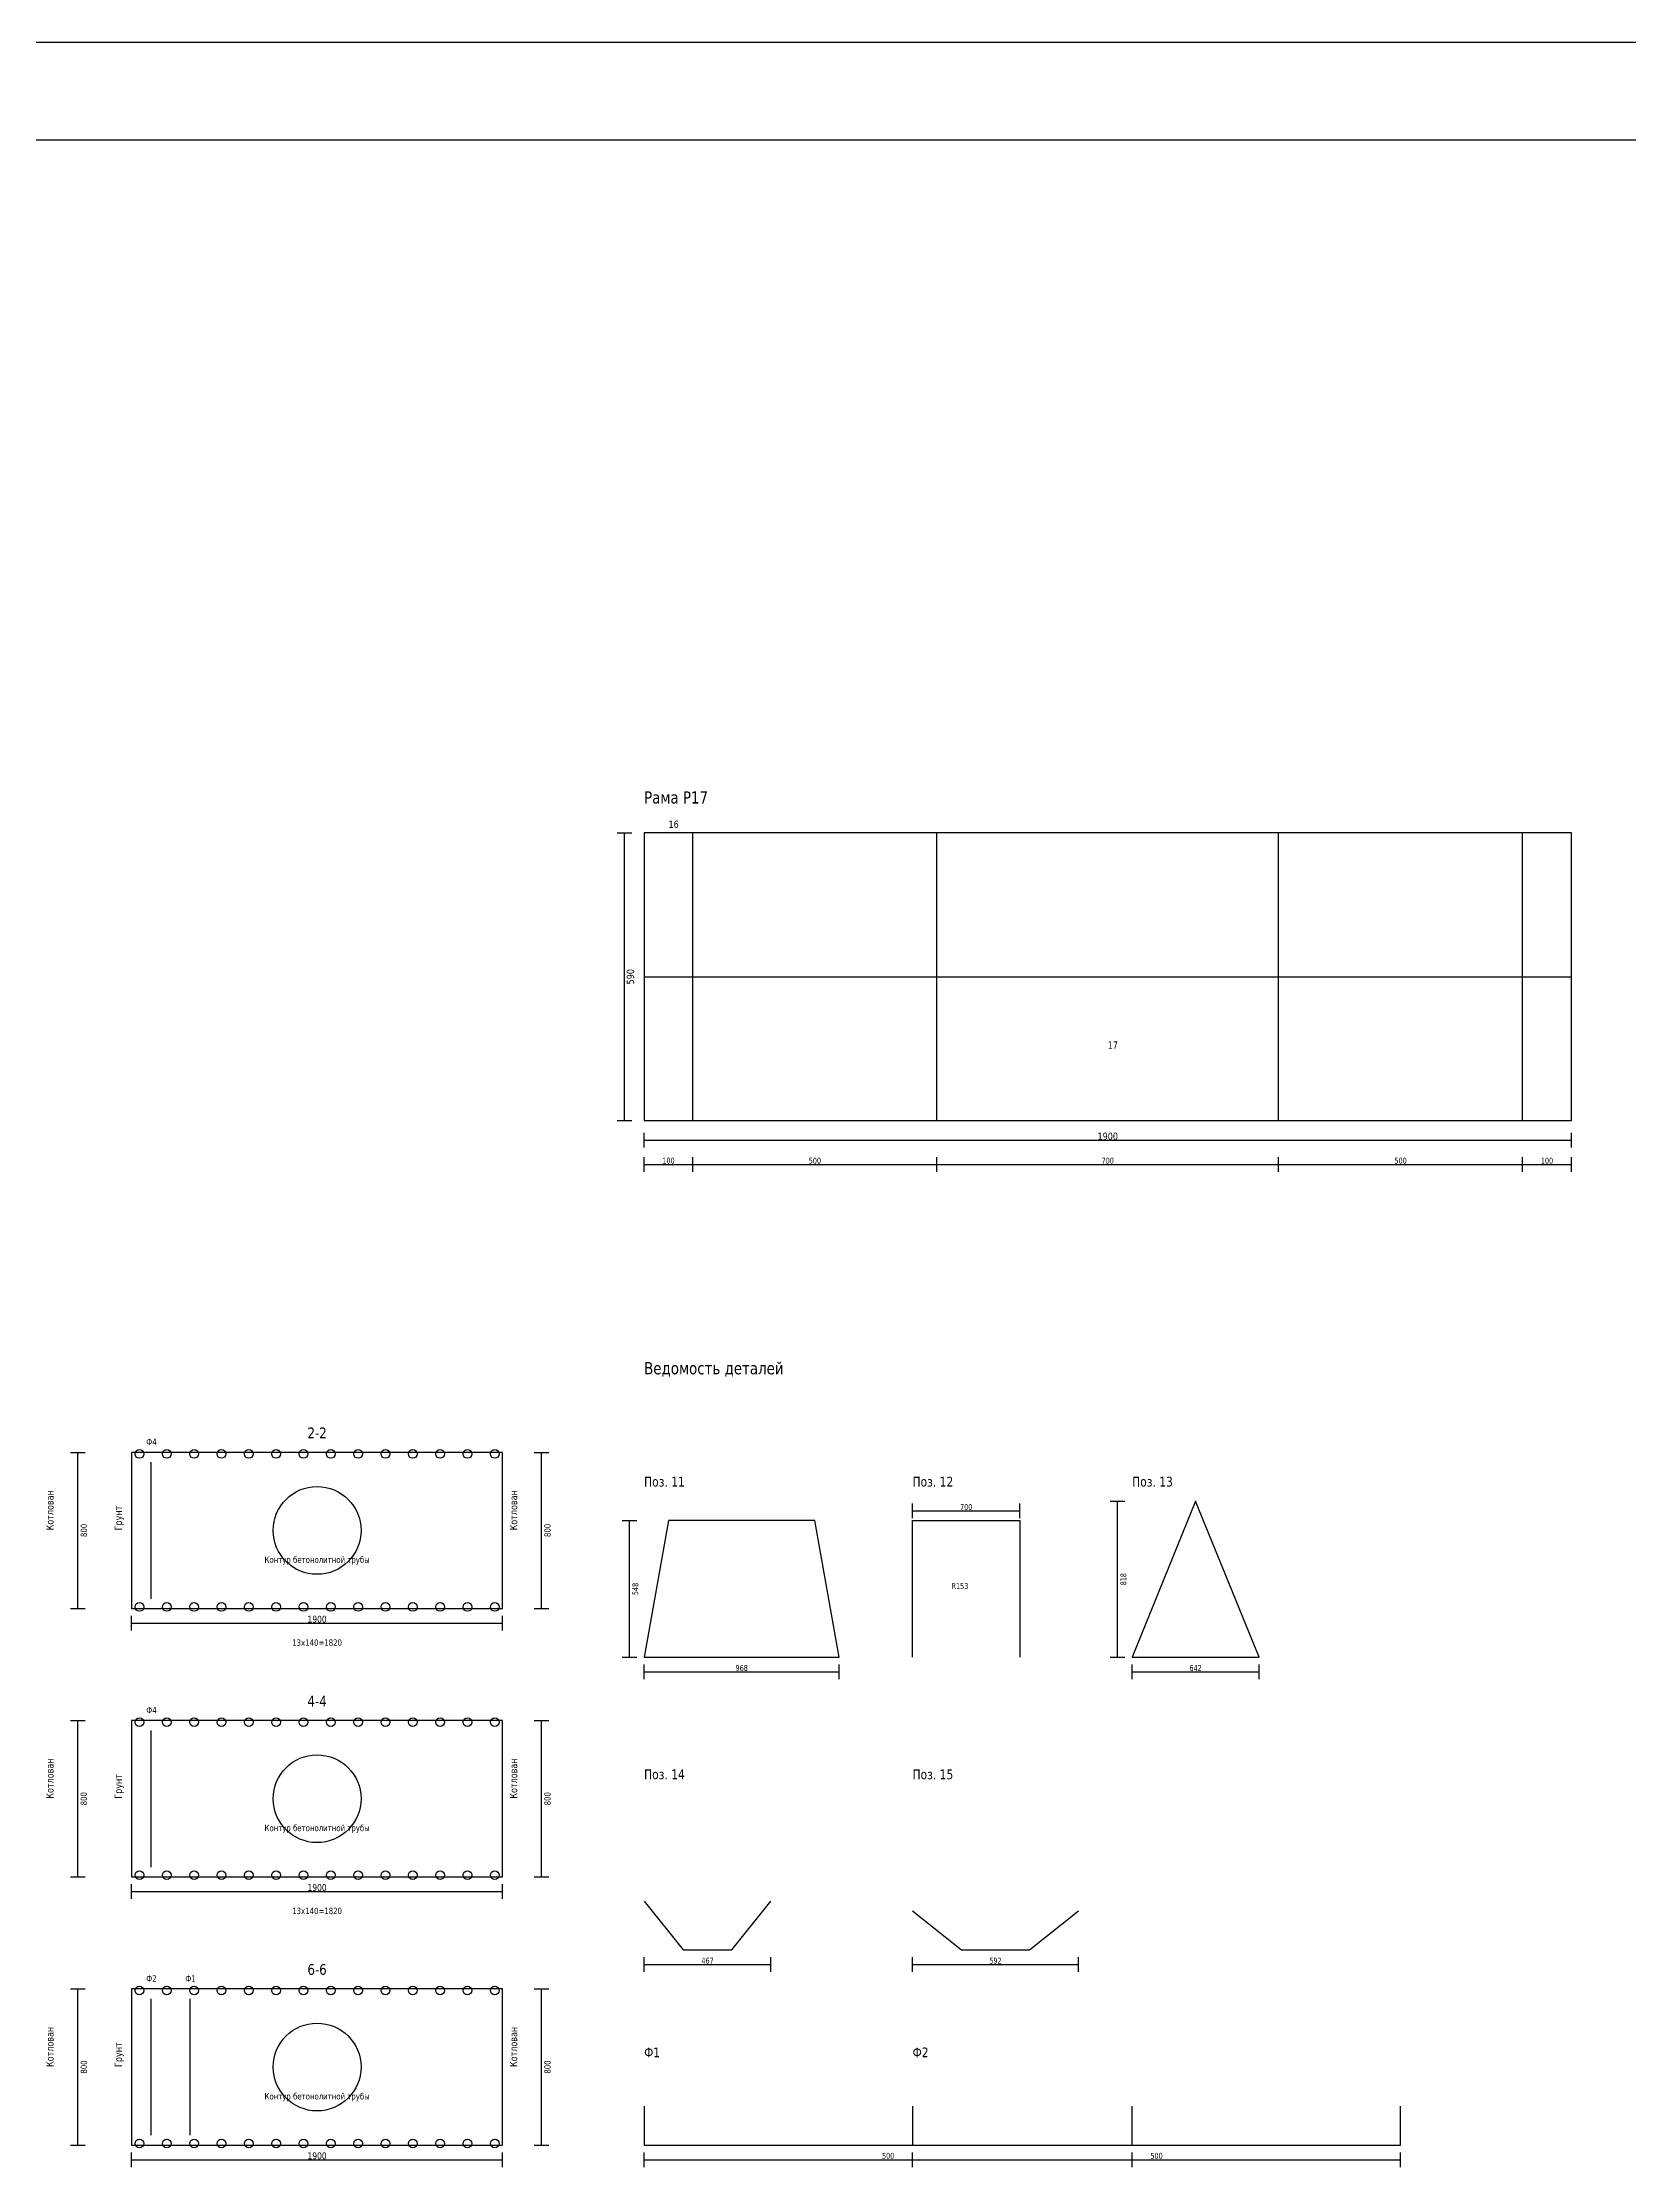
# Model space of a CAD drawing. Header units: millimetres. Extents: x 0 to 1189, y 0 to 841.
# Drawn here: x 356.8 to 681.9, y 405 to 841 of the extents above; entities that cross this region are included whole.
import ezdxf
from ezdxf.enums import TextEntityAlignment as Align

# ---------------------------------------------------------------- set-up
doc = ezdxf.new("R2010")
doc.units = ezdxf.units.MM
for name, color, linetype in [('CENTER', 8, 'Continuous'), ('DETAILS', 6, 'Continuous'), ('DIMS', 8, 'Continuous'), ('EMBEDDED', 2, 'Continuous'), ('FRAME', 7, 'Continuous'), ('REBAR', 1, 'Continuous'), ('SECTIONS', 3, 'Continuous'), ('TEXT', 7, 'Continuous')]:
    doc.layers.add(name, color=color, linetype=linetype)
doc.styles.add('GOST', font='DejaVuSans.ttf')

msp = doc.modelspace()

# ---------------------------------------------------------------- linework, layer by layer
at = {"layer": 'CENTER'}
for centre in [(413, 536), (413, 481), (413, 426)]:
    msp.add_circle(centre, 9, dxfattribs=at)
at = {"layer": 'DETAILS'}
for points in [[(580, 510), (606, 510), (593, 542), (580, 510)], [(480, 510), (520, 510), (515, 538), (485, 538), (480, 510)]]:
    msp.add_lwpolyline(points, close=True, dxfattribs=at)
for points in [[(535, 510), (535, 538), (557, 538), (557, 510)], [(480, 460), (488, 450), (498, 450), (506, 460)], [(535, 458), (545, 450), (559, 450), (569, 458)], [(480, 418), (480, 410), (580, 410), (580, 418)], [(535, 418), (535, 410), (635, 410), (635, 418)]]:
    msp.add_lwpolyline(points, dxfattribs=at)
at = {"layer": 'DIMS'}
for p, q in [((474.5, 679), (477.5, 679)), ((476, 620), (476, 679)), ((474.5, 620), (477.5, 620)), ((480, 614.5), (480, 617.5)), ((480, 616), (670, 616)), ((670, 614.5), (670, 617.5)), ((480, 609.5), (480, 612.5)), ((480, 611), (490, 611)), ((490, 609.5), (490, 612.5)), ((490, 609.5), (490, 612.5)), ((490, 611), (540, 611)), ((540, 609.5), (540, 612.5)), ((540, 609.5), (540, 612.5)), ((540, 611), (610, 611)), ((610, 609.5), (610, 612.5)), ((610, 609.5), (610, 612.5)), ((610, 611), (660, 611)), ((660, 609.5), (660, 612.5)), ((660, 609.5), (660, 612.5)), ((660, 611), (670, 611)), ((670, 609.5), (670, 612.5)), ((362.5, 552), (365.5, 552)), ((364, 520), (364, 552)), ((457.5, 552), (460.5, 552)), ((459, 520), (459, 552)), ((535, 538.5), (535, 541.5)), ((557, 538.5), (557, 541.5)), ((575.5, 542), (578.5, 542)), ((577, 510), (577, 542)), ((475.5, 538), (478.5, 538)), ((477, 510), (477, 538)), ((535, 540), (557, 540)), ((362.5, 520), (365.5, 520)), ((457.5, 520), (460.5, 520)), ((375, 515.5), (375, 518.5)), ((375, 517), (451, 517)), ((451, 515.5), (451, 518.5)), ((475.5, 510), (478.5, 510)), ((480, 505.5), (480, 508.5)), ((480, 507), (520, 507)), ((520, 505.5), (520, 508.5)), ((575.5, 510), (578.5, 510)), ((580, 505.5), (580, 508.5)), ((580, 507), (606, 507)), ((606, 505.5), (606, 508.5)), ((362.5, 497), (365.5, 497)), ((364, 465), (364, 497)), ((457.5, 497), (460.5, 497)), ((459, 465), (459, 497)), ((362.5, 465), (365.5, 465)), ((375, 460.5), (375, 463.5)), ((451, 460.5), (451, 463.5)), ((457.5, 465), (460.5, 465)), ((375, 462), (451, 462)), ((480, 445.5), (480, 448.5)), ((480, 447), (506, 447)), ((506, 445.5), (506, 448.5)), ((535, 445.5), (535, 448.5)), ((535, 447), (569, 447)), ((569, 445.5), (569, 448.5)), ((362.5, 442), (365.5, 442)), ((364, 410), (364, 442)), ((457.5, 442), (460.5, 442)), ((459, 410), (459, 442)), ((362.5, 410), (365.5, 410)), ((457.5, 410), (460.5, 410)), ((375, 405.5), (375, 408.5)), ((375, 407), (451, 407)), ((451, 405.5), (451, 408.5)), ((480, 405.5), (480, 408.5)), ((480, 407), (580, 407)), ((535, 405.5), (535, 408.5)), ((535, 407), (635, 407)), ((580, 405.5), (580, 408.5)), ((635, 405.5), (635, 408.5))]:
    msp.add_line(p, q, dxfattribs=at)
at = {"layer": 'EMBEDDED'}
for p, q in [((490, 620), (490, 679)), ((540, 620), (540, 679)), ((610, 620), (610, 679)), ((660, 620), (660, 679)), ((480, 649.5), (670, 649.5)), ((379, 522), (379, 550)), ((379, 467), (379, 495)), ((379, 412), (379, 440)), ((387, 412), (387, 440))]:
    msp.add_line(p, q, dxfattribs=at)
msp.add_lwpolyline([(480, 620), (670, 620), (670, 679), (480, 679)], close=True, dxfattribs=at)
at = {"layer": 'FRAME'}
for points in [[(0, 0), (1189, 0), (1189, 841), (0, 841)], [(20, 20), (1169, 20), (1169, 821), (20, 821)]]:
    msp.add_lwpolyline(points, close=True, dxfattribs=at)
at = {"layer": 'REBAR'}
for centre in [(376.6, 551.68), (382.2, 551.68), (387.8, 551.68), (393.4, 551.68), (399, 551.68), (404.6, 551.68), (410.2, 551.68), (415.8, 551.68), (421.4, 551.68), (427, 551.68), (432.6, 551.68), (438.2, 551.68), (443.8, 551.68), (449.4, 551.68), (376.6, 520.32), (382.2, 520.32), (387.8, 520.32), (393.4, 520.32), (399, 520.32), (404.6, 520.32), (410.2, 520.32), (415.8, 520.32), (421.4, 520.32), (427, 520.32), (432.6, 520.32), (438.2, 520.32), (443.8, 520.32), (449.4, 520.32), (376.6, 496.68), (382.2, 496.68), (387.8, 496.68), (393.4, 496.68), (399, 496.68), (404.6, 496.68), (410.2, 496.68), (415.8, 496.68), (421.4, 496.68), (427, 496.68), (432.6, 496.68), (438.2, 496.68), (443.8, 496.68), (449.4, 496.68), (376.6, 465.32), (382.2, 465.32), (387.8, 465.32), (393.4, 465.32), (399, 465.32), (404.6, 465.32), (410.2, 465.32), (415.8, 465.32), (421.4, 465.32), (427, 465.32), (432.6, 465.32), (438.2, 465.32), (443.8, 465.32), (449.4, 465.32), (376.6, 441.68), (382.2, 441.68), (387.8, 441.68), (393.4, 441.68), (399, 441.68), (404.6, 441.68), (410.2, 441.68), (415.8, 441.68), (421.4, 441.68), (427, 441.68), (432.6, 441.68), (438.2, 441.68), (443.8, 441.68), (449.4, 441.68), (376.6, 410.32), (382.2, 410.32), (387.8, 410.32), (393.4, 410.32), (399, 410.32), (404.6, 410.32), (410.2, 410.32), (415.8, 410.32), (421.4, 410.32), (427, 410.32), (432.6, 410.32), (438.2, 410.32), (443.8, 410.32), (449.4, 410.32)]:
    msp.add_circle(centre, 0.9, dxfattribs=at)
at = {"layer": 'SECTIONS'}
for points in [[(375, 520), (451, 520), (451, 552), (375, 552)], [(375, 465), (451, 465), (451, 497), (375, 497)], [(375, 410), (451, 410), (451, 442), (375, 442)]]:
    msp.add_lwpolyline(points, close=True, dxfattribs=at)

# ---------------------------------------------------------------- texts
at = {"layer": 'DIMS', "style": 'GOST', "width": 0.8}
for s, height, p in [('590', 1.5, (477.2, 649.5)), ('800', 1.3, (365.2, 536)), ('800', 1.3, (460.2, 536)), ('548', 1.2, (478.2, 524)), ('818', 1.2, (578.2, 526)), ('800', 1.3, (365.2, 481)), ('800', 1.3, (460.2, 481)), ('800', 1.3, (365.2, 426)), ('800', 1.3, (460.2, 426))]:
    msp.add_text(s, height=height, rotation=90, dxfattribs=at).set_placement(p, align=Align.MIDDLE_CENTER)
for s, height, p in [('1900', 1.5, (575, 616.8)), ('100', 1.2, (485, 611.8)), ('500', 1.2, (515, 611.8)), ('700', 1.2, (575, 611.8)), ('500', 1.2, (635, 611.8)), ('100', 1.2, (665, 611.8)), ('700', 1.2, (546, 540.8)), ('1900', 1.4, (413, 517.8)), ('13х140=1820', 1.3, (413, 513)), ('968', 1.2, (500, 507.8)), ('642', 1.2, (593, 507.8)), ('1900', 1.4, (413, 462.8)), ('13х140=1820', 1.3, (413, 458)), ('467', 1.2, (493, 447.8)), ('592', 1.2, (552, 447.8)), ('1900', 1.4, (413, 407.8)), ('500', 1.2, (530, 407.8)), ('500', 1.2, (585, 407.8))]:
    msp.add_text(s, height=height, dxfattribs=at).set_placement(p, align=Align.MIDDLE_CENTER)
at = {"layer": 'TEXT', "style": 'GOST', "width": 0.8}
for s, height, p in [('Рама Р17', 2.5, (480, 685)), ('16', 1.5, (485, 680)), ('17', 1.5, (575, 634.75)), ('Ведомость деталей', 2.5, (480, 568)), ('Ф4', 1.3, (378, 553.5)), ('Поз. 11', 2, (480, 545)), ('Поз. 12', 2, (535, 545)), ('Поз. 13', 2, (580, 545)), ('R153', 1.2, (543, 524)), ('Ф4', 1.3, (378, 498.5)), ('Поз. 14', 2, (480, 485)), ('Поз. 15', 2, (535, 485)), ('Ф2', 1.3, (378, 443.5)), ('Ф1', 1.3, (386, 443.5)), ('Ф1', 2, (480, 428)), ('Ф2', 2, (535, 428))]:
    msp.add_text(s, height=height, dxfattribs=at).set_placement(p)
for s, height, p in [('2-2', 2.2, (413, 556)), ('Контур бетонолитной трубы', 1.3, (413, 530)), ('4-4', 2.2, (413, 501)), ('Контур бетонолитной трубы', 1.3, (413, 475)), ('6-6', 2.2, (413, 446)), ('Контур бетонолитной трубы', 1.3, (413, 420))]:
    msp.add_text(s, height=height, dxfattribs=at).set_placement(p, align=Align.MIDDLE_CENTER)
for s, p in [('Котлован', (359, 536)), ('Грунт', (373, 536)), ('Котлован', (454, 536)), ('Котлован', (359, 481)), ('Котлован', (454, 481)), ('Грунт', (373, 481)), ('Котлован', (359, 426)), ('Котлован', (454, 426)), ('Грунт', (373, 426))]:
    msp.add_text(s, height=1.5, rotation=90, dxfattribs=at).set_placement(p)

doc.saveas('drawing.dxf')
